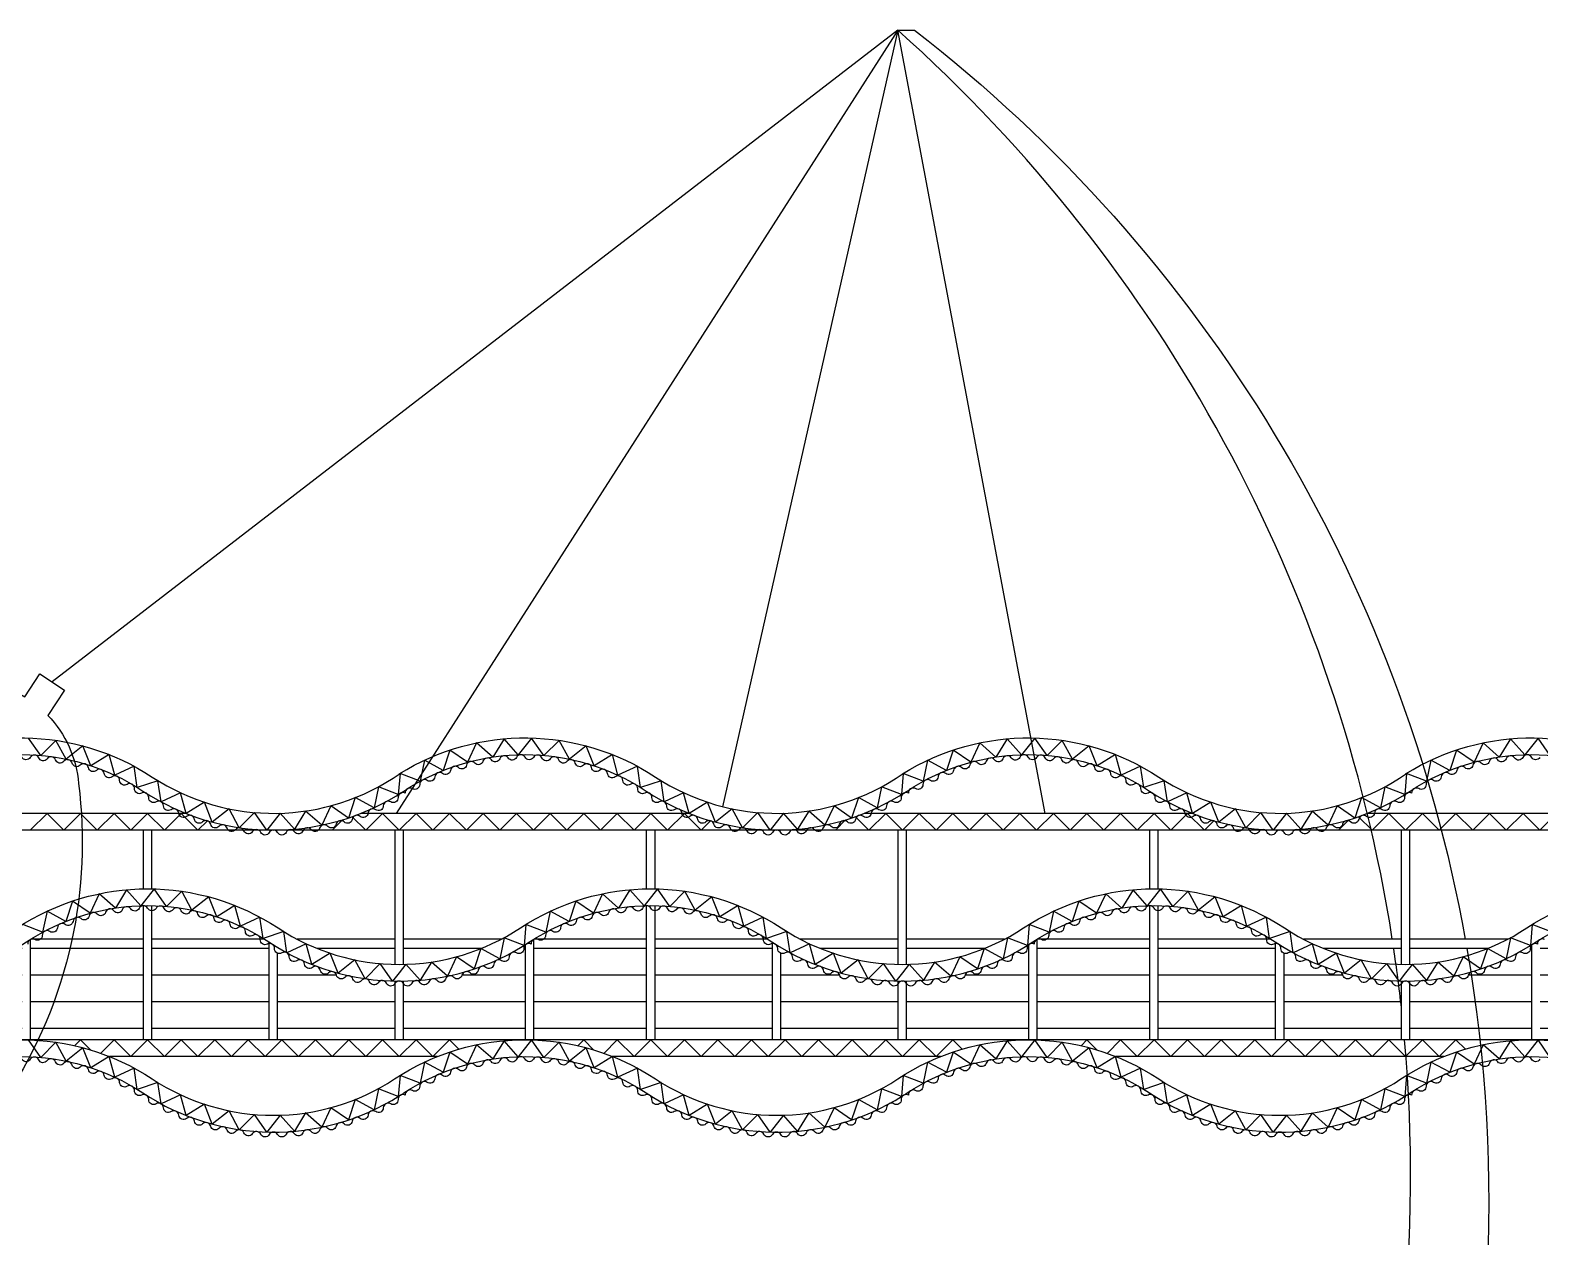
# Model space of a CAD drawing. Header units: millimetres. Extents: x 462 to 740, y -508 to -73.
# Drawn here: x 627.72 to 645.72, y -431.24 to -416.85 of the extents above; entities that cross this region are included whole.
import ezdxf

# ---------------------------------------------------------------- set-up
doc = ezdxf.new("R2010")
doc.units = ezdxf.units.MM
doc.header["$LTSCALE"] = 0.1
for name, color, linetype in [('azul-claro', 130, 'Continuous'), ('nivel', 1, 'Continuous'), ('ondas-claras', 130, 'Continuous'), ('ondas-escuras', 160, 'Continuous')]:
    doc.layers.add(name, color=color, linetype=linetype)

msp = doc.modelspace()

# ---------------------------------------------------------------- hatches: boundary and pattern name
h = msp.add_hatch()
h.set_pattern_fill('LINE', color=256, scale=0.1, style=0)
h.set_pattern_definition([(180, (1253.52307, 93.53916), (0, 0.3175), [])])
h.paths.add_polyline_path([(630.903, -427.687), (632.072, -427.687), (632.072, -427.986, -0.116451)])
h.paths.add_polyline_path([(630.672, -427.855, 0.237937), (630.723, -427.85, -0.268983), (630.781, -427.848), (630.781, -427.848, -0.268989), (630.811, -427.898, 0.610099), (630.902, -427.943, -0.268989), (630.959, -427.937), (630.959, -427.937, -0.268983), (630.993, -427.984, 0.6101), (631.087, -428.022, -0.268983), (631.144, -428.012), (631.144, -428.012, -0.268989), (631.181, -428.057, 0.610099), (631.277, -428.089, -0.26899), (631.334, -428.075), (631.334, -428.075, -0.268984), (631.374, -428.117, 0.6101), (631.472, -428.142, -0.579938), (631.57, -428.163, 0.610099), (631.67, -428.181, -0.579938), (631.769, -428.195, 0.6101), (631.87, -428.205, -0.579938), (631.97, -428.212, 0.610099), (632.071, -428.216, -0.001454), (632.072, -428.216), (632.072, -428.887), (630.672, -428.887)])
h.paths.add_polyline_path([(629.172, -427.687), (630.465, -427.687, -0.020521), (630.465, -427.692, 0.5853), (630.55, -427.745, -0.098516), (630.572, -427.739), (630.572, -428.887), (629.172, -428.887)])
h.paths.add_polyline_path([(627.727, -427.689, -0.024038), (627.732, -427.687), (627.768, -427.687, -0.049924), (627.778, -427.692, 0.312343), (627.844, -427.687), (629.072, -427.687), (629.072, -428.887), (627.727, -428.887)])
h.paths.add_polyline_path([(626.172, -428.216, -0.001448), (626.172, -428.216, 0.6101), (626.273, -428.212, -0.579938), (626.373, -428.205, 0.610099), (626.474, -428.195, -0.579938), (626.573, -428.181, 0.6101), (626.673, -428.163, -0.579938), (626.771, -428.142, 0.610099), (626.869, -428.117, -0.579938), (626.966, -428.089, 0.6101), (627.062, -428.057, -0.579938), (627.156, -428.022, 0.610099), (627.25, -427.984, -0.579938), (627.341, -427.943, 0.6101), (627.432, -427.898, -0.579938), (627.52, -427.85, 0.610099), (627.608, -427.799, -0.222137), (627.627, -427.754), (627.627, -428.887), (626.172, -428.887)])
h.paths.add_polyline_path([(626.172, -427.687), (627.34, -427.687, -0.116451), (626.172, -427.986)])
h = msp.add_hatch()
h.set_pattern_fill('LINE', color=256, scale=0.1, style=0)
h.set_pattern_definition([(180, (1259.52307, 93.53916), (0, 0.3175), [])])
h.paths.add_polyline_path([(636.903, -427.687), (638.072, -427.687), (638.072, -427.986, -0.116451)])
h.paths.add_polyline_path([(636.672, -427.855, 0.237937), (636.723, -427.85, -0.268983), (636.781, -427.848), (636.781, -427.848, -0.268989), (636.811, -427.898, 0.610099), (636.902, -427.943, -0.268989), (636.959, -427.937), (636.959, -427.937, -0.268983), (636.993, -427.984, 0.6101), (637.087, -428.022, -0.268983), (637.144, -428.012), (637.144, -428.012, -0.268989), (637.181, -428.057, 0.610099), (637.277, -428.089, -0.26899), (637.334, -428.075), (637.334, -428.075, -0.268984), (637.374, -428.117, 0.6101), (637.472, -428.142, -0.579938), (637.57, -428.163, 0.610099), (637.67, -428.181, -0.579938), (637.769, -428.195, 0.6101), (637.87, -428.205, -0.579938), (637.97, -428.212, 0.610099), (638.071, -428.216, -0.001454), (638.072, -428.216), (638.072, -428.887), (636.672, -428.887)])
h.paths.add_polyline_path([(635.172, -427.687), (636.465, -427.687, -0.020521), (636.465, -427.692, 0.5853), (636.55, -427.745, -0.098516), (636.572, -427.739), (636.572, -428.887), (635.172, -428.887)])
h.paths.add_polyline_path([(633.727, -427.689, -0.024038), (633.732, -427.687), (633.768, -427.687, -0.049924), (633.778, -427.692, 0.312343), (633.844, -427.687), (635.072, -427.687), (635.072, -428.887), (633.727, -428.887)])
h.paths.add_polyline_path([(632.172, -428.216, -0.001448), (632.172, -428.216, 0.6101), (632.273, -428.212, -0.579938), (632.373, -428.205, 0.610099), (632.474, -428.195, -0.579938), (632.573, -428.181, 0.6101), (632.673, -428.163, -0.579938), (632.771, -428.142, 0.610099), (632.869, -428.117, -0.579938), (632.966, -428.089, 0.6101), (633.062, -428.057, -0.579938), (633.156, -428.022, 0.610099), (633.25, -427.984, -0.579938), (633.341, -427.943, 0.6101), (633.432, -427.898, -0.579938), (633.52, -427.85, 0.610099), (633.608, -427.799, -0.222137), (633.627, -427.754), (633.627, -428.887), (632.172, -428.887)])
h.paths.add_polyline_path([(632.172, -427.687), (633.34, -427.687, -0.116451), (632.172, -427.986)])
h = msp.add_hatch()
h.set_pattern_fill('LINE', color=256, scale=0.1, style=0)
h.set_pattern_definition([(180, (1265.52307, 93.53916), (0, 0.3175), [])])
h.paths.add_polyline_path([(642.903, -427.687), (644.072, -427.687), (644.072, -427.986, -0.116451)])
h.paths.add_polyline_path([(642.672, -427.855, 0.237937), (642.723, -427.85, -0.268983), (642.781, -427.848), (642.781, -427.848, -0.268989), (642.811, -427.898, 0.610099), (642.902, -427.943, -0.268989), (642.959, -427.937), (642.959, -427.937, -0.268983), (642.993, -427.984, 0.6101), (643.087, -428.022, -0.268983), (643.144, -428.012), (643.144, -428.012, -0.268989), (643.181, -428.057, 0.610099), (643.277, -428.089, -0.26899), (643.334, -428.075), (643.334, -428.075, -0.268984), (643.374, -428.117, 0.6101), (643.472, -428.142, -0.579938), (643.57, -428.163, 0.610099), (643.67, -428.181, -0.579938), (643.769, -428.195, 0.6101), (643.87, -428.205, -0.579938), (643.97, -428.212, 0.610099), (644.071, -428.216, -0.001454), (644.072, -428.216), (644.072, -428.887), (642.672, -428.887)])
h.paths.add_polyline_path([(641.172, -427.687), (642.465, -427.687, -0.020521), (642.465, -427.692, 0.5853), (642.55, -427.745, -0.098516), (642.572, -427.739), (642.572, -428.887), (641.172, -428.887)])
h.paths.add_polyline_path([(639.727, -427.689, -0.024038), (639.732, -427.687), (639.768, -427.687, -0.049924), (639.778, -427.692, 0.312343), (639.844, -427.687), (641.072, -427.687), (641.072, -428.887), (639.727, -428.887)])
h.paths.add_polyline_path([(638.172, -428.216, -0.001448), (638.172, -428.216, 0.6101), (638.273, -428.212, -0.579938), (638.373, -428.205, 0.610099), (638.474, -428.195, -0.579938), (638.573, -428.181, 0.6101), (638.673, -428.163, -0.579938), (638.771, -428.142, 0.610099), (638.869, -428.117, -0.579938), (638.966, -428.089, 0.6101), (639.062, -428.057, -0.579938), (639.156, -428.022, 0.610099), (639.25, -427.984, -0.579938), (639.341, -427.943, 0.6101), (639.432, -427.898, -0.579938), (639.52, -427.85, 0.610099), (639.608, -427.799, -0.222137), (639.627, -427.754), (639.627, -428.887), (638.172, -428.887)])
h.paths.add_polyline_path([(638.172, -427.687), (639.34, -427.687, -0.116451), (638.172, -427.986)])
h = msp.add_hatch()
h.set_pattern_fill('LINE', color=256, scale=0.1, style=0)
h.set_pattern_definition([(180, (1271.52307, 93.53916), (0, 0.3175), [])])
h.paths.add_polyline_path([(648.903, -427.687), (650.072, -427.687), (650.072, -427.986, -0.116451)])
h.paths.add_polyline_path([(648.672, -427.855, 0.237937), (648.723, -427.85, -0.268983), (648.781, -427.848), (648.781, -427.848, -0.268989), (648.811, -427.898, 0.610099), (648.902, -427.943, -0.268989), (648.959, -427.937), (648.959, -427.937, -0.268983), (648.993, -427.984, 0.6101), (649.087, -428.022, -0.268983), (649.144, -428.012), (649.144, -428.012, -0.268989), (649.181, -428.057, 0.610099), (649.277, -428.089, -0.26899), (649.334, -428.075), (649.334, -428.075, -0.268984), (649.374, -428.117, 0.6101), (649.472, -428.142, -0.579938), (649.57, -428.163, 0.610099), (649.67, -428.181, -0.579938), (649.769, -428.195, 0.6101), (649.87, -428.205, -0.579938), (649.97, -428.212, 0.610099), (650.071, -428.216, -0.001454), (650.072, -428.216), (650.072, -428.887), (648.672, -428.887)])
h.paths.add_polyline_path([(647.172, -427.687), (648.465, -427.687, -0.020521), (648.465, -427.692, 0.5853), (648.55, -427.745, -0.098516), (648.572, -427.739), (648.572, -428.887), (647.172, -428.887)])
h.paths.add_polyline_path([(645.727, -427.689, -0.024038), (645.732, -427.687), (645.768, -427.687, -0.049924), (645.778, -427.692, 0.312343), (645.844, -427.687), (647.072, -427.687), (647.072, -428.887), (645.727, -428.887)])
h.paths.add_polyline_path([(644.172, -428.216, -0.001448), (644.172, -428.216, 0.6101), (644.273, -428.212, -0.579938), (644.373, -428.205, 0.610099), (644.474, -428.195, -0.579938), (644.573, -428.181, 0.6101), (644.673, -428.163, -0.579938), (644.771, -428.142, 0.610099), (644.869, -428.117, -0.579938), (644.966, -428.089, 0.6101), (645.062, -428.057, -0.579938), (645.156, -428.022, 0.610099), (645.25, -427.984, -0.579938), (645.341, -427.943, 0.6101), (645.432, -427.898, -0.579938), (645.52, -427.85, 0.610099), (645.608, -427.799, -0.222137), (645.627, -427.754), (645.627, -428.887), (644.172, -428.887)])
h.paths.add_polyline_path([(644.172, -427.687), (645.34, -427.687, -0.116451), (644.172, -427.986)])

# ---------------------------------------------------------------- linework, layer by layer
for p, q in [((629.577, -426.187), (626.122, -426.187)), ((627.922, -426.187), (627.722, -426.387)), ((627.922, -426.187), (628.122, -426.387)), ((628.322, -426.187), (628.122, -426.387)), ((628.322, -426.187), (628.522, -426.387)), ((628.722, -426.187), (628.522, -426.387)), ((628.722, -426.187), (628.922, -426.387)), ((629.122, -426.187), (628.922, -426.387)), ((629.122, -426.187), (629.322, -426.387)), ((629.522, -426.187), (629.322, -426.387)), ((629.522, -426.187), (629.722, -426.387)), ((631.561, -426.226), (631.722, -426.387)), ((632.122, -426.187), (631.666, -426.187)), ((631.922, -426.187), (631.722, -426.387)), ((631.922, -426.187), (632.122, -426.387)), ((635.577, -426.187), (632.122, -426.187)), ((632.322, -426.187), (632.122, -426.387)), ((632.322, -426.187), (632.522, -426.387)), ((632.722, -426.187), (632.522, -426.387)), ((632.722, -426.187), (632.922, -426.387)), ((633.122, -426.187), (632.922, -426.387)), ((633.122, -426.187), (633.322, -426.387)), ((633.522, -426.187), (633.322, -426.387)), ((633.522, -426.187), (633.722, -426.387)), ((633.922, -426.187), (633.722, -426.387)), ((633.922, -426.187), (634.122, -426.387)), ((634.322, -426.187), (634.122, -426.387)), ((634.322, -426.187), (634.522, -426.387)), ((634.722, -426.187), (634.522, -426.387)), ((634.722, -426.187), (634.922, -426.387)), ((635.122, -426.187), (634.922, -426.387)), ((635.122, -426.187), (635.322, -426.387)), ((635.522, -426.187), (635.322, -426.387)), ((635.522, -426.187), (635.722, -426.387)), ((637.561, -426.226), (637.722, -426.387)), ((638.122, -426.187), (637.666, -426.187)), ((637.922, -426.187), (637.722, -426.387)), ((637.922, -426.187), (638.122, -426.387)), ((641.577, -426.187), (638.122, -426.187)), ((638.322, -426.187), (638.122, -426.387)), ((638.322, -426.187), (638.522, -426.387)), ((638.722, -426.187), (638.522, -426.387)), ((638.722, -426.187), (638.922, -426.387)), ((639.122, -426.187), (638.922, -426.387)), ((639.122, -426.187), (639.322, -426.387)), ((639.522, -426.187), (639.322, -426.387)), ((639.522, -426.187), (639.722, -426.387)), ((639.922, -426.187), (639.722, -426.387)), ((639.922, -426.187), (640.122, -426.387)), ((640.322, -426.187), (640.122, -426.387)), ((640.322, -426.187), (640.522, -426.387)), ((640.722, -426.187), (640.522, -426.387)), ((640.722, -426.187), (640.922, -426.387)), ((641.122, -426.187), (640.922, -426.387)), ((641.122, -426.187), (641.322, -426.387)), ((641.522, -426.187), (641.322, -426.387)), ((641.522, -426.187), (641.722, -426.387)), ((643.561, -426.226), (643.722, -426.387)), ((644.122, -426.187), (643.666, -426.187)), ((643.922, -426.187), (643.722, -426.387)), ((643.922, -426.187), (644.122, -426.387)), ((647.577, -426.187), (644.122, -426.187)), ((644.322, -426.187), (644.122, -426.387)), ((644.322, -426.187), (644.522, -426.387)), ((644.722, -426.187), (644.522, -426.387)), ((644.722, -426.187), (644.922, -426.387)), ((645.122, -426.187), (644.922, -426.387)), ((645.122, -426.187), (645.322, -426.387)), ((645.522, -426.187), (645.322, -426.387)), ((645.522, -426.187), (645.722, -426.387)), ((645.922, -426.187), (645.722, -426.387)), ((632.122, -426.387), (626.122, -426.387)), ((629.072, -427.087), (629.072, -426.387)), ((629.172, -427.087), (629.172, -426.387)), ((629.834, -426.275), (629.722, -426.387)), ((631.444, -426.265), (631.322, -426.387)), ((632.072, -427.986), (632.072, -426.387)), ((638.122, -426.387), (632.122, -426.387)), ((632.172, -427.986), (632.172, -426.387)), ((635.072, -427.087), (635.072, -426.387)), ((635.172, -427.087), (635.172, -426.387)), ((635.834, -426.275), (635.722, -426.387)), ((637.444, -426.265), (637.322, -426.387)), ((638.072, -427.986), (638.072, -426.387)), ((644.122, -426.387), (638.122, -426.387)), ((638.172, -427.986), (638.172, -426.387)), ((641.072, -427.087), (641.072, -426.387)), ((641.172, -427.087), (641.172, -426.387)), ((641.834, -426.275), (641.722, -426.387)), ((643.444, -426.265), (643.322, -426.387)), ((644.072, -427.986), (644.072, -426.387)), ((650.122, -426.387), (644.122, -426.387)), ((644.172, -427.986), (644.172, -426.387)), ((629.072, -428.887), (629.072, -427.287)), ((629.172, -428.887), (629.172, -427.287)), ((635.072, -428.887), (635.072, -427.287)), ((635.172, -428.887), (635.172, -427.287)), ((641.072, -428.887), (641.072, -427.287)), ((641.172, -428.887), (641.172, -427.287)), ((627.727, -428.887), (627.727, -427.689)), ((629.072, -427.687), (627.729, -427.687)), ((630.514, -427.687), (629.172, -427.687)), ((630.572, -428.887), (630.572, -427.739)), ((630.672, -428.887), (630.672, -427.855)), ((632.072, -427.687), (630.903, -427.687)), ((633.34, -427.687), (632.172, -427.687)), ((633.627, -428.887), (633.627, -427.754)), ((633.727, -428.887), (633.727, -427.689)), ((635.072, -427.687), (633.729, -427.687)), ((636.514, -427.687), (635.172, -427.687)), ((636.572, -428.887), (636.572, -427.739)), ((636.672, -428.887), (636.672, -427.855)), ((638.072, -427.687), (636.903, -427.687)), ((639.34, -427.687), (638.172, -427.687)), ((639.627, -428.887), (639.627, -427.754)), ((639.727, -428.887), (639.727, -427.689)), ((641.072, -427.687), (639.729, -427.687)), ((642.514, -427.687), (641.172, -427.687)), ((642.572, -428.887), (642.572, -427.739)), ((642.672, -428.887), (642.672, -427.855)), ((644.072, -427.687), (642.903, -427.687)), ((645.34, -427.687), (644.172, -427.687)), ((645.627, -428.887), (645.627, -427.754)), ((632.072, -428.887), (632.072, -428.186)), ((632.172, -428.887), (632.172, -428.186)), ((638.072, -428.887), (638.072, -428.186)), ((638.172, -428.887), (638.172, -428.186)), ((644.072, -428.887), (644.072, -428.186)), ((644.172, -428.887), (644.172, -428.186)), ((632.122, -428.887), (622.072, -428.887)), ((628.322, -428.887), (628.251, -428.958)), ((628.322, -428.887), (628.444, -429.009)), ((628.722, -428.887), (628.561, -429.048)), ((628.722, -428.887), (628.922, -429.087)), ((629.122, -428.887), (628.922, -429.087)), ((629.122, -428.887), (629.322, -429.087)), ((629.522, -428.887), (629.322, -429.087)), ((629.522, -428.887), (629.722, -429.087)), ((629.922, -428.887), (629.722, -429.087)), ((629.922, -428.887), (630.122, -429.087)), ((630.322, -428.887), (630.122, -429.087)), ((630.322, -428.887), (630.522, -429.087)), ((630.722, -428.887), (630.522, -429.087)), ((630.722, -428.887), (630.922, -429.087)), ((631.122, -428.887), (630.922, -429.087)), ((631.122, -428.887), (631.322, -429.087)), ((631.522, -428.887), (631.322, -429.087)), ((631.522, -428.887), (631.722, -429.087)), ((631.922, -428.887), (631.722, -429.087)), ((631.922, -428.887), (632.122, -429.087)), ((638.122, -428.887), (632.122, -428.887)), ((632.322, -428.887), (632.122, -429.087)), ((632.322, -428.887), (632.522, -429.087)), ((632.722, -428.887), (632.522, -429.087)), ((632.722, -428.887), (632.834, -428.999)), ((634.322, -428.887), (634.251, -428.958)), ((634.322, -428.887), (634.444, -429.009)), ((634.722, -428.887), (634.561, -429.048)), ((634.722, -428.887), (634.922, -429.087)), ((635.122, -428.887), (634.922, -429.087)), ((635.122, -428.887), (635.322, -429.087)), ((635.522, -428.887), (635.322, -429.087)), ((635.522, -428.887), (635.722, -429.087)), ((635.922, -428.887), (635.722, -429.087)), ((635.922, -428.887), (636.122, -429.087)), ((636.322, -428.887), (636.122, -429.087)), ((636.322, -428.887), (636.522, -429.087)), ((636.722, -428.887), (636.522, -429.087)), ((636.722, -428.887), (636.922, -429.087)), ((637.122, -428.887), (636.922, -429.087)), ((637.122, -428.887), (637.322, -429.087)), ((637.522, -428.887), (637.322, -429.087)), ((637.522, -428.887), (637.722, -429.087)), ((637.922, -428.887), (637.722, -429.087)), ((637.922, -428.887), (638.122, -429.087)), ((644.122, -428.887), (638.122, -428.887)), ((638.322, -428.887), (638.122, -429.087)), ((638.322, -428.887), (638.522, -429.087)), ((638.722, -428.887), (638.522, -429.087)), ((638.722, -428.887), (638.834, -428.999)), ((640.322, -428.887), (640.251, -428.958)), ((640.322, -428.887), (640.444, -429.009)), ((640.722, -428.887), (640.561, -429.048)), ((640.722, -428.887), (640.922, -429.087)), ((641.122, -428.887), (640.922, -429.087)), ((641.122, -428.887), (641.322, -429.087)), ((641.522, -428.887), (641.322, -429.087)), ((641.522, -428.887), (641.722, -429.087)), ((641.922, -428.887), (641.722, -429.087)), ((641.922, -428.887), (642.122, -429.087)), ((642.322, -428.887), (642.122, -429.087)), ((642.322, -428.887), (642.522, -429.087)), ((642.722, -428.887), (642.522, -429.087)), ((642.722, -428.887), (642.922, -429.087)), ((643.122, -428.887), (642.922, -429.087)), ((643.122, -428.887), (643.322, -429.087)), ((643.522, -428.887), (643.322, -429.087)), ((643.522, -428.887), (643.722, -429.087)), ((643.922, -428.887), (643.722, -429.087)), ((643.922, -428.887), (644.122, -429.087)), ((650.122, -428.887), (644.122, -428.887)), ((644.322, -428.887), (644.122, -429.087)), ((644.322, -428.887), (644.522, -429.087)), ((644.722, -428.887), (644.522, -429.087)), ((644.722, -428.887), (644.834, -428.999)), ((632.122, -429.087), (628.666, -429.087)), ((632.577, -429.087), (632.122, -429.087)), ((638.122, -429.087), (634.666, -429.087)), ((638.577, -429.087), (638.122, -429.087)), ((644.122, -429.087), (640.666, -429.087)), ((644.577, -429.087), (644.122, -429.087))]:
    msp.add_line(p, q)
at = {"layer": 'azul-claro'}
for points in [[(626.122, -425.716, -0.293057), (629.177, -425.753, 0.307403), (632.132, -425.711, 0.292457)], [(632.122, -425.716, -0.293057), (635.177, -425.753, 0.307403), (638.132, -425.711, 0.292457)], [(638.122, -425.716, -0.293057), (641.177, -425.753, 0.307403), (644.132, -425.711, 0.292457)], [(644.122, -425.716, -0.293057), (647.177, -425.753, 0.307403), (650.132, -425.711, 0.292457)], [(626.122, -425.956, 0.005791), (626.177, -425.92, -0.3), (629.066, -425.92, 0.3), (632.177, -425.92)], [(632.122, -425.959, 0.191661), (632.108, -425.999, -0.603753), (632.021, -426.05, 0.586073), (631.932, -426.098, -0.603737), (631.842, -426.143, 0.586073), (631.75, -426.185, -0.603753), (631.656, -426.223, 0.586073), (631.562, -426.258, -0.603737), (631.466, -426.289, 0.586073), (631.369, -426.317, -0.603753), (631.271, -426.342, 0.586073), (631.173, -426.363, -0.603737), (631.073, -426.381, 0.586073), (630.974, -426.395, -0.603753), (630.873, -426.406, 0.586073), (630.773, -426.413, -0.603737), (630.672, -426.416, 0.586073), (630.571, -426.416, -0.603753), (630.47, -426.413, 0.586073), (630.37, -426.406, -0.603737), (630.269, -426.395, 0.586073), (630.17, -426.381, -0.603753), (630.07, -426.363, 0.586073), (629.972, -426.342, -0.603737), (629.874, -426.317, 0.586073), (629.777, -426.289, -0.603753), (629.681, -426.258, 0.586073), (629.587, -426.223, -0.603737), (629.493, -426.185, 0.586073), (629.401, -426.143, -0.603753), (629.311, -426.098, 0.586073), (629.222, -426.05, -0.603737), (629.135, -425.999, 0.586073), (629.05, -425.945, -0.5853), (628.965, -425.892, 0.604731), (628.877, -425.841, -0.5853), (628.788, -425.794, 0.604731), (628.697, -425.75, -0.5853), (628.605, -425.71, 0.604731), (628.511, -425.674, -0.5853), (628.415, -425.641, 0.604731), (628.319, -425.612, -0.5853), (628.221, -425.587, 0.604731), (628.123, -425.566, -0.5853), (628.023, -425.548, 0.604731), (627.923, -425.535, -0.5853), (627.823, -425.525, 0.604731), (627.722, -425.519, -0.5853), (627.622, -425.517, 0.604731)], [(632.122, -425.956, 0.005791), (632.177, -425.92, -0.3), (635.066, -425.92, 0.3), (638.177, -425.92)], [(638.122, -425.959, 0.191661), (638.108, -425.999, -0.603753), (638.021, -426.05, 0.586073), (637.932, -426.098, -0.603737), (637.842, -426.143, 0.586073), (637.75, -426.185, -0.603753), (637.656, -426.223, 0.586073), (637.562, -426.258, -0.603737), (637.466, -426.289, 0.586073), (637.369, -426.317, -0.603753), (637.271, -426.342, 0.586073), (637.173, -426.363, -0.603737), (637.073, -426.381, 0.586073), (636.974, -426.395, -0.603753), (636.873, -426.406, 0.586073), (636.773, -426.413, -0.603737), (636.672, -426.416, 0.586073), (636.571, -426.416, -0.603753), (636.47, -426.413, 0.586073), (636.37, -426.406, -0.603737), (636.269, -426.395, 0.586073), (636.17, -426.381, -0.603753), (636.07, -426.363, 0.586073), (635.972, -426.342, -0.603737), (635.874, -426.317, 0.586073), (635.777, -426.289, -0.603753), (635.681, -426.258, 0.586073), (635.587, -426.223, -0.603737), (635.493, -426.185, 0.586073), (635.401, -426.143, -0.603753), (635.311, -426.098, 0.586073), (635.222, -426.05, -0.603737), (635.135, -425.999, 0.586073), (635.05, -425.945, -0.5853), (634.965, -425.892, 0.604731), (634.877, -425.841, -0.5853), (634.788, -425.794, 0.604731), (634.697, -425.75, -0.5853), (634.605, -425.71, 0.604731), (634.511, -425.674, -0.5853), (634.415, -425.641, 0.604731), (634.319, -425.612, -0.5853), (634.221, -425.587, 0.604731), (634.123, -425.566, -0.5853), (634.023, -425.548, 0.604731), (633.923, -425.535, -0.5853), (633.823, -425.525, 0.604731), (633.722, -425.519, -0.5853), (633.622, -425.517, 0.604731), (633.521, -425.519, -0.5853), (633.42, -425.525, 0.604731), (633.32, -425.535, -0.5853), (633.22, -425.548, 0.604731), (633.12, -425.566, -0.5853), (633.022, -425.587, 0.604731), (632.924, -425.612, -0.5853), (632.828, -425.641, 0.604731), (632.732, -425.674, -0.5853), (632.638, -425.71, 0.604731), (632.546, -425.75, -0.5853), (632.455, -425.794, 0.604731), (632.366, -425.841, -0.5853), (632.278, -425.892, 0.604731), (632.193, -425.945, 0.354582), (632.122, -425.959, 0.354582)], [(638.122, -425.956, 0.005791), (638.177, -425.92, -0.3), (641.066, -425.92, 0.3), (644.177, -425.92)], [(644.122, -425.959, 0.191661), (644.108, -425.999, -0.603753), (644.021, -426.05, 0.586073), (643.932, -426.098, -0.603737), (643.842, -426.143, 0.586073), (643.75, -426.185, -0.603753), (643.656, -426.223, 0.586073), (643.562, -426.258, -0.603737), (643.466, -426.289, 0.586073), (643.369, -426.317, -0.603753), (643.271, -426.342, 0.586073), (643.173, -426.363, -0.603737), (643.073, -426.381, 0.586073), (642.974, -426.395, -0.603753), (642.873, -426.406, 0.586073), (642.773, -426.413, -0.603737), (642.672, -426.416, 0.586073), (642.571, -426.416, -0.603753), (642.47, -426.413, 0.586073), (642.37, -426.406, -0.603737), (642.269, -426.395, 0.586073), (642.17, -426.381, -0.603753), (642.07, -426.363, 0.586073), (641.972, -426.342, -0.603737), (641.874, -426.317, 0.586073), (641.777, -426.289, -0.603753), (641.681, -426.258, 0.586073), (641.587, -426.223, -0.603737), (641.493, -426.185, 0.586073), (641.401, -426.143, -0.603753), (641.311, -426.098, 0.586073), (641.222, -426.05, -0.603737), (641.135, -425.999, 0.586073), (641.05, -425.945, -0.5853), (640.965, -425.892, 0.604731), (640.877, -425.841, -0.5853), (640.788, -425.794, 0.604731), (640.697, -425.75, -0.5853), (640.605, -425.71, 0.604731), (640.511, -425.674, -0.5853), (640.415, -425.641, 0.604731), (640.319, -425.612, -0.5853), (640.221, -425.587, 0.604731), (640.123, -425.566, -0.5853), (640.023, -425.548, 0.604731), (639.923, -425.535, -0.5853), (639.823, -425.525, 0.604731), (639.722, -425.519, -0.5853), (639.622, -425.517, 0.604731), (639.521, -425.519, -0.5853), (639.42, -425.525, 0.604731), (639.32, -425.535, -0.5853), (639.22, -425.548, 0.604731), (639.12, -425.566, -0.5853), (639.022, -425.587, 0.604731), (638.924, -425.612, -0.5853), (638.828, -425.641, 0.604731), (638.732, -425.674, -0.5853), (638.638, -425.71, 0.604731), (638.546, -425.75, -0.5853), (638.455, -425.794, 0.604731), (638.366, -425.841, -0.5853), (638.278, -425.892, 0.604731), (638.193, -425.945, 0.354582), (638.122, -425.959, 0.354582)], [(645.722, -425.519, -0.5853), (645.622, -425.517, 0.604731), (645.521, -425.519, -0.5853), (645.42, -425.525, 0.604731), (645.32, -425.535, -0.5853), (645.22, -425.548, 0.604731), (645.12, -425.566, -0.5853), (645.022, -425.587, 0.604731), (644.924, -425.612, -0.5853), (644.828, -425.641, 0.604731), (644.732, -425.674, -0.5853), (644.638, -425.71, 0.604731), (644.546, -425.75, -0.5853), (644.455, -425.794, 0.604731), (644.366, -425.841, -0.5853), (644.278, -425.892, 0.604731), (644.193, -425.945, 0.354582), (644.122, -425.959, 0.354582)], [(644.122, -425.956, 0.005791), (644.177, -425.92, -0.3), (647.066, -425.92, 0.3), (650.177, -425.92)]]:
    msp.add_lwpolyline(points, format="xyb", dxfattribs=at)
for points in [[(632.111, -425.963), (631.873, -425.87), (631.821, -426.12), (631.596, -425.999), (631.516, -426.242), (631.306, -426.096), (631.198, -426.328), (631.006, -426.159), (630.872, -426.376), (630.702, -426.186), (630.543, -426.386), (630.396, -426.177), (630.215, -426.358), (630.093, -426.133), (629.893, -426.291), (629.798, -426.054), (629.58, -426.188), (629.513, -425.942), (629.282, -426.049), (629.244, -425.797), (628.999, -425.877), (628.961, -425.625), (628.73, -425.732), (628.663, -425.486), (628.445, -425.62), (628.35, -425.383), (628.15, -425.541), (628.028, -425.316), (627.847, -425.497), (627.7, -425.288)], [(638.111, -425.963), (637.873, -425.87), (637.821, -426.12), (637.596, -425.999), (637.516, -426.242), (637.306, -426.096), (637.198, -426.328), (637.006, -426.159), (636.872, -426.376), (636.702, -426.186), (636.543, -426.386), (636.396, -426.177), (636.215, -426.358), (636.093, -426.133), (635.893, -426.291), (635.798, -426.054), (635.58, -426.188), (635.513, -425.942), (635.282, -426.049), (635.244, -425.797), (634.999, -425.877), (634.961, -425.625), (634.73, -425.732), (634.663, -425.486), (634.445, -425.62), (634.35, -425.383), (634.15, -425.541), (634.028, -425.316), (633.847, -425.497), (633.7, -425.288), (633.541, -425.488), (633.371, -425.298), (633.237, -425.515), (633.045, -425.346), (632.937, -425.578), (632.727, -425.432), (632.647, -425.674), (632.422, -425.554), (632.37, -425.804), (632.132, -425.711), (632.111, -425.963)], [(644.111, -425.963), (643.873, -425.87), (643.821, -426.12), (643.596, -425.999), (643.516, -426.242), (643.306, -426.096), (643.198, -426.328), (643.006, -426.159), (642.872, -426.376), (642.702, -426.186), (642.543, -426.386), (642.396, -426.177), (642.215, -426.358), (642.093, -426.133), (641.893, -426.291), (641.798, -426.054), (641.58, -426.188), (641.513, -425.942), (641.282, -426.049), (641.244, -425.797), (640.999, -425.877), (640.961, -425.625), (640.73, -425.732), (640.663, -425.486), (640.445, -425.62), (640.35, -425.383), (640.15, -425.541), (640.028, -425.316), (639.847, -425.497), (639.7, -425.288), (639.541, -425.488), (639.371, -425.298), (639.237, -425.515), (639.045, -425.346), (638.937, -425.578), (638.727, -425.432), (638.647, -425.674), (638.422, -425.554), (638.37, -425.804), (638.132, -425.711), (638.111, -425.963)], [(645.847, -425.497), (645.7, -425.288), (645.541, -425.488), (645.371, -425.298), (645.237, -425.515), (645.045, -425.346), (644.937, -425.578), (644.727, -425.432), (644.647, -425.674), (644.422, -425.554), (644.37, -425.804), (644.132, -425.711), (644.111, -425.963)]]:
    msp.add_lwpolyline(points, dxfattribs=at)
at = {"layer": 'nivel'}
for p, q in [((638.067, -416.849), (627.985, -424.62)), ((638.067, -416.849), (632.086, -426.187)), ((638.067, -416.849), (635.978, -426.107)), ((639.824, -426.187), (638.067, -416.849))]:
    msp.add_line(p, q, dxfattribs=at)
for points in [[(643.963, -427.687, 0.173596), (638.067, -416.849), (638.267, -416.849, -0.185323), (644.833, -427.687, -0.185323)], [(623.56, -426.187, -0.192117), (626.825, -424.603, -0.152188), (627.658, -424.798), (627.838, -424.524), (628.132, -424.717), (627.933, -425.019, -0.171785), (628.298, -425.832, -0.086142), (628.214, -427.716, -0.18346), (626.072, -430.993)], [(644.852, -427.796, -0.115594), (644.383, -435.85), (643.383, -435.85, 0.096509), (644.109, -428.887, 0.096509)], [(644.072, -428.506, 0.009779), (643.979, -427.796)]]:
    msp.add_lwpolyline(points, format="xyb", dxfattribs=at)
at = {"layer": 'ondas-claras'}
for points in [[(626.066, -429.353, -0.3), (629.177, -429.353, 0.3), (632.066, -429.353)], [(632.066, -429.353, -0.3), (635.177, -429.353, 0.3), (638.066, -429.353)], [(638.066, -429.353, -0.3), (641.177, -429.353, 0.3), (644.066, -429.353)], [(644.066, -429.353, -0.3), (647.177, -429.353, 0.3), (650.066, -429.353)], [(626.122, -429.556, 0.005791), (626.177, -429.52, -0.3), (629.066, -429.52, 0.293699), (632.122, -429.556)], [(632.122, -429.559, 0.191661), (632.108, -429.599, -0.603753), (632.021, -429.65, 0.586073), (631.932, -429.698, -0.603737), (631.842, -429.743, 0.586073), (631.75, -429.785, -0.603753), (631.656, -429.823, 0.586073), (631.562, -429.858, -0.603737), (631.466, -429.889, 0.586073), (631.369, -429.917, -0.603753), (631.271, -429.942, 0.586073), (631.173, -429.963, -0.603737), (631.073, -429.981, 0.586073), (630.974, -429.995, -0.603753), (630.873, -430.006, 0.586073), (630.773, -430.013, -0.603737), (630.672, -430.016, 0.586073), (630.571, -430.016, -0.603753), (630.47, -430.013, 0.586073), (630.37, -430.006, -0.603737), (630.269, -429.995, 0.586073), (630.17, -429.981, -0.603753), (630.07, -429.963, 0.586073), (629.972, -429.942, -0.603737), (629.874, -429.917, 0.586073), (629.777, -429.889, -0.603753), (629.681, -429.858, 0.586073), (629.587, -429.823, -0.603737), (629.493, -429.785, 0.586073), (629.401, -429.743, -0.603753), (629.311, -429.698, 0.586073), (629.222, -429.65, -0.603737), (629.135, -429.599, 0.586073), (629.05, -429.545, -0.5853), (628.965, -429.492, 0.604731), (628.877, -429.441, -0.5853), (628.788, -429.394, 0.604731), (628.697, -429.35, -0.5853), (628.605, -429.31, 0.604731), (628.511, -429.274, -0.5853), (628.415, -429.241, 0.604731), (628.319, -429.212, -0.5853), (628.221, -429.187, 0.604731), (628.123, -429.166, -0.5853), (628.023, -429.148, 0.604731), (627.923, -429.135, -0.5853), (627.823, -429.125, 0.604731), (627.722, -429.119, -0.5853), (627.622, -429.117, 0.604731)], [(632.122, -429.556, 0.005791), (632.177, -429.52, -0.3), (635.066, -429.52, 0.293699), (638.122, -429.556)], [(638.122, -429.559, 0.191661), (638.108, -429.599, -0.603753), (638.021, -429.65, 0.586073), (637.932, -429.698, -0.603737), (637.842, -429.743, 0.586073), (637.75, -429.785, -0.603753), (637.656, -429.823, 0.586073), (637.562, -429.858, -0.603737), (637.466, -429.889, 0.586073), (637.369, -429.917, -0.603753), (637.271, -429.942, 0.586073), (637.173, -429.963, -0.603737), (637.073, -429.981, 0.586073), (636.974, -429.995, -0.603753), (636.873, -430.006, 0.586073), (636.773, -430.013, -0.603737), (636.672, -430.016, 0.586073), (636.571, -430.016, -0.603753), (636.47, -430.013, 0.586073), (636.37, -430.006, -0.603737), (636.269, -429.995, 0.586073), (636.17, -429.981, -0.603753), (636.07, -429.963, 0.586073), (635.972, -429.942, -0.603737), (635.874, -429.917, 0.586073), (635.777, -429.889, -0.603753), (635.681, -429.858, 0.586073), (635.587, -429.823, -0.603737), (635.493, -429.785, 0.586073), (635.401, -429.743, -0.603753), (635.311, -429.698, 0.586073), (635.222, -429.65, -0.603737), (635.135, -429.599, 0.586073), (635.05, -429.545, -0.5853), (634.965, -429.492, 0.604731), (634.877, -429.441, -0.5853), (634.788, -429.394, 0.604731), (634.697, -429.35, -0.5853), (634.605, -429.31, 0.604731), (634.511, -429.274, -0.5853), (634.415, -429.241, 0.604731), (634.319, -429.212, -0.5853), (634.221, -429.187, 0.604731), (634.123, -429.166, -0.5853), (634.023, -429.148, 0.604731), (633.923, -429.135, -0.5853), (633.823, -429.125, 0.604731), (633.722, -429.119, -0.5853), (633.622, -429.117, 0.604731), (633.521, -429.119, -0.5853), (633.42, -429.125, 0.604731), (633.32, -429.135, -0.5853), (633.22, -429.148, 0.604731), (633.12, -429.166, -0.5853), (633.022, -429.187, 0.604731), (632.924, -429.212, -0.5853), (632.828, -429.241, 0.604731), (632.732, -429.274, -0.5853), (632.638, -429.31, 0.604731), (632.546, -429.35, -0.5853), (632.455, -429.394, 0.604731), (632.366, -429.441, -0.5853), (632.278, -429.492, 0.604731), (632.193, -429.545, 0.354582), (632.122, -429.559, 0.354582)], [(638.122, -429.556, 0.005791), (638.177, -429.52, -0.3), (641.066, -429.52, 0.293699), (644.122, -429.556)], [(644.122, -429.559, 0.191661), (644.108, -429.599, -0.603753), (644.021, -429.65, 0.586073), (643.932, -429.698, -0.603737), (643.842, -429.743, 0.586073), (643.75, -429.785, -0.603753), (643.656, -429.823, 0.586073), (643.562, -429.858, -0.603737), (643.466, -429.889, 0.586073), (643.369, -429.917, -0.603753), (643.271, -429.942, 0.586073), (643.173, -429.963, -0.603737), (643.073, -429.981, 0.586073), (642.974, -429.995, -0.603753), (642.873, -430.006, 0.586073), (642.773, -430.013, -0.603737), (642.672, -430.016, 0.586073), (642.571, -430.016, -0.603753), (642.47, -430.013, 0.586073), (642.37, -430.006, -0.603737), (642.269, -429.995, 0.586073), (642.17, -429.981, -0.603753), (642.07, -429.963, 0.586073), (641.972, -429.942, -0.603737), (641.874, -429.917, 0.586073), (641.777, -429.889, -0.603753), (641.681, -429.858, 0.586073), (641.587, -429.823, -0.603737), (641.493, -429.785, 0.586073), (641.401, -429.743, -0.603753), (641.311, -429.698, 0.586073), (641.222, -429.65, -0.603737), (641.135, -429.599, 0.586073), (641.05, -429.545, -0.5853), (640.965, -429.492, 0.604731), (640.877, -429.441, -0.5853), (640.788, -429.394, 0.604731), (640.697, -429.35, -0.5853), (640.605, -429.31, 0.604731), (640.511, -429.274, -0.5853), (640.415, -429.241, 0.604731), (640.319, -429.212, -0.5853), (640.221, -429.187, 0.604731), (640.123, -429.166, -0.5853), (640.023, -429.148, 0.604731), (639.923, -429.135, -0.5853), (639.823, -429.125, 0.604731), (639.722, -429.119, -0.5853), (639.622, -429.117, 0.604731), (639.521, -429.119, -0.5853), (639.42, -429.125, 0.604731), (639.32, -429.135, -0.5853), (639.22, -429.148, 0.604731), (639.12, -429.166, -0.5853), (639.022, -429.187, 0.604731), (638.924, -429.212, -0.5853), (638.828, -429.241, 0.604731), (638.732, -429.274, -0.5853), (638.638, -429.31, 0.604731), (638.546, -429.35, -0.5853), (638.455, -429.394, 0.604731), (638.366, -429.441, -0.5853), (638.278, -429.492, 0.604731), (638.193, -429.545, 0.354582), (638.122, -429.559, 0.354582)], [(645.722, -429.119, -0.5853), (645.622, -429.117, 0.604731), (645.521, -429.119, -0.5853), (645.42, -429.125, 0.604731), (645.32, -429.135, -0.5853), (645.22, -429.148, 0.604731), (645.12, -429.166, -0.5853), (645.022, -429.187, 0.604731), (644.924, -429.212, -0.5853), (644.828, -429.241, 0.604731), (644.732, -429.274, -0.5853), (644.638, -429.31, 0.604731), (644.546, -429.35, -0.5853), (644.455, -429.394, 0.604731), (644.366, -429.441, -0.5853), (644.278, -429.492, 0.604731), (644.193, -429.545, 0.354582), (644.122, -429.559, 0.354582)], [(644.122, -429.556, 0.005791), (644.177, -429.52, -0.3), (647.066, -429.52, 0.293699), (650.122, -429.556)]]:
    msp.add_lwpolyline(points, format="xyb", dxfattribs=at)
for points in [[(632.111, -429.563), (631.873, -429.47), (631.821, -429.72), (631.596, -429.599), (631.516, -429.842), (631.306, -429.696), (631.198, -429.928), (631.006, -429.759), (630.872, -429.976), (630.702, -429.786), (630.543, -429.986), (630.396, -429.777), (630.215, -429.958), (630.093, -429.733), (629.893, -429.891), (629.798, -429.654), (629.58, -429.788), (629.513, -429.542), (629.282, -429.649), (629.244, -429.397), (628.999, -429.477), (628.961, -429.225), (628.73, -429.332), (628.663, -429.086), (628.445, -429.22), (628.35, -428.983), (628.15, -429.141), (628.028, -428.916), (627.847, -429.097), (627.7, -428.888)], [(638.111, -429.563), (637.873, -429.47), (637.821, -429.72), (637.596, -429.599), (637.516, -429.842), (637.306, -429.696), (637.198, -429.928), (637.006, -429.759), (636.872, -429.976), (636.702, -429.786), (636.543, -429.986), (636.396, -429.777), (636.215, -429.958), (636.093, -429.733), (635.893, -429.891), (635.798, -429.654), (635.58, -429.788), (635.513, -429.542), (635.282, -429.649), (635.244, -429.397), (634.999, -429.477), (634.961, -429.225), (634.73, -429.332), (634.663, -429.086), (634.445, -429.22), (634.35, -428.983), (634.15, -429.141), (634.028, -428.916), (633.847, -429.097), (633.7, -428.888), (633.541, -429.088), (633.371, -428.898), (633.237, -429.115), (633.045, -428.946), (632.937, -429.178), (632.727, -429.032), (632.647, -429.274), (632.422, -429.154), (632.37, -429.404), (632.132, -429.311), (632.111, -429.563)], [(644.111, -429.563), (643.873, -429.47), (643.821, -429.72), (643.596, -429.599), (643.516, -429.842), (643.306, -429.696), (643.198, -429.928), (643.006, -429.759), (642.872, -429.976), (642.702, -429.786), (642.543, -429.986), (642.396, -429.777), (642.215, -429.958), (642.093, -429.733), (641.893, -429.891), (641.798, -429.654), (641.58, -429.788), (641.513, -429.542), (641.282, -429.649), (641.244, -429.397), (640.999, -429.477), (640.961, -429.225), (640.73, -429.332), (640.663, -429.086), (640.445, -429.22), (640.35, -428.983), (640.15, -429.141), (640.028, -428.916), (639.847, -429.097), (639.7, -428.888), (639.541, -429.088), (639.371, -428.898), (639.237, -429.115), (639.045, -428.946), (638.937, -429.178), (638.727, -429.032), (638.647, -429.274), (638.422, -429.154), (638.37, -429.404), (638.132, -429.311), (638.111, -429.563)], [(645.847, -429.097), (645.7, -428.888), (645.541, -429.088), (645.371, -428.898), (645.237, -429.115), (645.045, -428.946), (644.937, -429.178), (644.727, -429.032), (644.647, -429.274), (644.422, -429.154), (644.37, -429.404), (644.132, -429.311), (644.111, -429.563)]]:
    msp.add_lwpolyline(points, dxfattribs=at)
at = {"layer": 'ondas-escuras'}
for points in [[(626.122, -427.987, 0.146769), (627.566, -427.553, -0.3), (630.677, -427.553, 0.146769), (632.122, -427.987)], [(632.122, -427.987, 0.146769), (633.566, -427.553, -0.3), (636.677, -427.553, 0.146769), (638.122, -427.987)], [(638.122, -427.987, 0.146769), (639.566, -427.553, -0.3), (642.677, -427.553, 0.146769), (644.122, -427.987)], [(644.122, -427.987, 0.146769), (645.566, -427.553, -0.3), (648.677, -427.553, 0.146769), (650.122, -427.987)], [(626.122, -428.187, 0.146769), (627.677, -427.72, -0.3), (630.566, -427.72, 0.146769), (632.122, -428.187)], [(632.122, -428.187, 0.271445), (632.071, -428.216, -0.603753), (631.97, -428.213, 0.586073), (631.87, -428.206, -0.603737), (631.769, -428.195, 0.586073), (631.67, -428.181, -0.603753), (631.57, -428.163, 0.586073), (631.472, -428.142, -0.603737), (631.374, -428.117, 0.586073), (631.277, -428.089, -0.603753), (631.181, -428.058, 0.586073), (631.087, -428.023, -0.603737), (630.993, -427.985, 0.586073), (630.901, -427.943, -0.603753), (630.811, -427.898, 0.586073), (630.722, -427.85, -0.603737), (630.635, -427.799, 0.586073), (630.55, -427.745, -0.5853), (630.465, -427.692, 0.604731), (630.377, -427.641, -0.5853), (630.288, -427.594, 0.604731), (630.197, -427.55, -0.5853), (630.105, -427.51, 0.604731), (630.011, -427.474, -0.5853), (629.915, -427.441, 0.604731), (629.819, -427.412, -0.5853), (629.721, -427.387, 0.604731), (629.623, -427.366, -0.5853), (629.523, -427.348, 0.604731), (629.423, -427.335, -0.5853), (629.323, -427.325, 0.604731), (629.222, -427.319, -0.5853), (629.122, -427.317, 0.604731), (629.021, -427.319, -0.5853), (628.92, -427.325, 0.604731), (628.82, -427.335, -0.5853), (628.72, -427.348, 0.604731), (628.62, -427.366, -0.5853), (628.522, -427.387, 0.604731), (628.424, -427.412, -0.5853), (628.328, -427.441, 0.604731), (628.232, -427.474, -0.5853), (628.138, -427.51, 0.604731), (628.046, -427.55, -0.5853), (627.955, -427.594, 0.604731), (627.866, -427.641, -0.5853), (627.778, -427.692, 0.604731), (627.693, -427.745, 0.586073)], [(632.122, -428.187, 0.146769), (633.677, -427.72, -0.3), (636.566, -427.72, 0.146769), (638.122, -428.187)], [(638.122, -428.187, 0.271445), (638.071, -428.216, -0.603753), (637.97, -428.213, 0.586073), (637.87, -428.206, -0.603737), (637.769, -428.195, 0.586073), (637.67, -428.181, -0.603753), (637.57, -428.163, 0.586073), (637.472, -428.142, -0.603737), (637.374, -428.117, 0.586073), (637.277, -428.089, -0.603753), (637.181, -428.058, 0.586073), (637.087, -428.023, -0.603737), (636.993, -427.985, 0.586073), (636.901, -427.943, -0.603753), (636.811, -427.898, 0.586073), (636.722, -427.85, -0.603737), (636.635, -427.799, 0.586073), (636.55, -427.745, -0.5853), (636.465, -427.692, 0.604731), (636.377, -427.641, -0.5853), (636.288, -427.594, 0.604731), (636.197, -427.55, -0.5853), (636.105, -427.51, 0.604731), (636.011, -427.474, -0.5853), (635.915, -427.441, 0.604731), (635.819, -427.412, -0.5853), (635.721, -427.387, 0.604731), (635.623, -427.366, -0.5853), (635.523, -427.348, 0.604731), (635.423, -427.335, -0.5853), (635.323, -427.325, 0.604731), (635.222, -427.319, -0.5853), (635.122, -427.317, 0.604731), (635.021, -427.319, -0.5853), (634.92, -427.325, 0.604731), (634.82, -427.335, -0.5853), (634.72, -427.348, 0.604731), (634.62, -427.366, -0.5853), (634.522, -427.387, 0.604731), (634.424, -427.412, -0.5853), (634.328, -427.441, 0.604731), (634.232, -427.474, -0.5853), (634.138, -427.51, 0.604731), (634.046, -427.55, -0.5853), (633.955, -427.594, 0.604731), (633.866, -427.641, -0.5853), (633.778, -427.692, 0.604731), (633.693, -427.745, 0.586073), (633.608, -427.799, -0.603753), (633.521, -427.85, 0.586073), (633.432, -427.898, -0.603737), (633.342, -427.943, 0.586073), (633.25, -427.985, -0.603753), (633.156, -428.023, 0.586073), (633.062, -428.058, -0.603737), (632.966, -428.089, 0.586073), (632.869, -428.117, -0.603753), (632.771, -428.142, 0.586073), (632.673, -428.163, -0.603737), (632.573, -428.181, 0.586073), (632.474, -428.195, -0.603753), (632.373, -428.206, 0.586073), (632.273, -428.213, -0.603737), (632.172, -428.216, 0.271445), (632.122, -428.187, 0.271445)], [(638.122, -428.187, 0.146769), (639.677, -427.72, -0.3), (642.566, -427.72, 0.146769), (644.122, -428.187)], [(644.122, -428.187, 0.271445), (644.071, -428.216, -0.603753), (643.97, -428.213, 0.586073), (643.87, -428.206, -0.603737), (643.769, -428.195, 0.586073), (643.67, -428.181, -0.603753), (643.57, -428.163, 0.586073), (643.472, -428.142, -0.603737), (643.374, -428.117, 0.586073), (643.277, -428.089, -0.603753), (643.181, -428.058, 0.586073), (643.087, -428.023, -0.603737), (642.993, -427.985, 0.586073), (642.901, -427.943, -0.603753), (642.811, -427.898, 0.586073), (642.722, -427.85, -0.603737), (642.635, -427.799, 0.586073), (642.55, -427.745, -0.5853), (642.465, -427.692, 0.604731), (642.377, -427.641, -0.5853), (642.288, -427.594, 0.604731), (642.197, -427.55, -0.5853), (642.105, -427.51, 0.604731), (642.011, -427.474, -0.5853), (641.915, -427.441, 0.604731), (641.819, -427.412, -0.5853), (641.721, -427.387, 0.604731), (641.623, -427.366, -0.5853), (641.523, -427.348, 0.604731), (641.423, -427.335, -0.5853), (641.323, -427.325, 0.604731), (641.222, -427.319, -0.5853), (641.122, -427.317, 0.604731), (641.021, -427.319, -0.5853), (640.92, -427.325, 0.604731), (640.82, -427.335, -0.5853), (640.72, -427.348, 0.604731), (640.62, -427.366, -0.5853), (640.522, -427.387, 0.604731), (640.424, -427.412, -0.5853), (640.328, -427.441, 0.604731), (640.232, -427.474, -0.5853), (640.138, -427.51, 0.604731), (640.046, -427.55, -0.5853), (639.955, -427.594, 0.604731), (639.866, -427.641, -0.5853), (639.778, -427.692, 0.604731), (639.693, -427.745, 0.586073), (639.608, -427.799, -0.603753), (639.521, -427.85, 0.586073), (639.432, -427.898, -0.603737), (639.342, -427.943, 0.586073), (639.25, -427.985, -0.603753), (639.156, -428.023, 0.586073), (639.062, -428.058, -0.603737), (638.966, -428.089, 0.586073), (638.869, -428.117, -0.603753), (638.771, -428.142, 0.586073), (638.673, -428.163, -0.603737), (638.573, -428.181, 0.586073), (638.474, -428.195, -0.603753), (638.373, -428.206, 0.586073), (638.273, -428.213, -0.603737), (638.172, -428.216, 0.271445), (638.122, -428.187, 0.271445)], [(644.122, -428.187, 0.146769), (645.677, -427.72, -0.3), (648.566, -427.72, 0.146769), (650.122, -428.187)], [(645.778, -427.692, 0.604731), (645.693, -427.745, 0.586073), (645.608, -427.799, -0.603753), (645.521, -427.85, 0.586073), (645.432, -427.898, -0.603737), (645.342, -427.943, 0.586073), (645.25, -427.985, -0.603753), (645.156, -428.023, 0.586073), (645.062, -428.058, -0.603737), (644.966, -428.089, 0.586073), (644.869, -428.117, -0.603753), (644.771, -428.142, 0.586073), (644.673, -428.163, -0.603737), (644.573, -428.181, 0.586073), (644.474, -428.195, -0.603753), (644.373, -428.206, 0.586073), (644.273, -428.213, -0.603737), (644.172, -428.216, 0.271445), (644.122, -428.187, 0.271445)]]:
    msp.add_lwpolyline(points, format="xyb", dxfattribs=at)
for points in [[(632.122, -428.087), (632.043, -428.186), (631.896, -427.977), (631.715, -428.158), (631.593, -427.933), (631.393, -428.091), (631.298, -427.854), (631.08, -427.988), (631.013, -427.742), (630.782, -427.849), (630.744, -427.597), (630.499, -427.677), (630.461, -427.425), (630.23, -427.532), (630.163, -427.286), (629.945, -427.42), (629.85, -427.183), (629.65, -427.341), (629.528, -427.116), (629.347, -427.297), (629.2, -427.088), (629.041, -427.288), (628.871, -427.098), (628.737, -427.315), (628.545, -427.146), (628.437, -427.378), (628.227, -427.232), (628.147, -427.474), (627.922, -427.354), (627.87, -427.604), (627.632, -427.511)], [(638.122, -428.087), (638.043, -428.186), (637.896, -427.977), (637.715, -428.158), (637.593, -427.933), (637.393, -428.091), (637.298, -427.854), (637.08, -427.988), (637.013, -427.742), (636.782, -427.849), (636.744, -427.597), (636.499, -427.677), (636.461, -427.425), (636.23, -427.532), (636.163, -427.286), (635.945, -427.42), (635.85, -427.183), (635.65, -427.341), (635.528, -427.116), (635.347, -427.297), (635.2, -427.088), (635.041, -427.288), (634.871, -427.098), (634.737, -427.315), (634.545, -427.146), (634.437, -427.378), (634.227, -427.232), (634.147, -427.474), (633.922, -427.354), (633.87, -427.604), (633.632, -427.511), (633.611, -427.763), (633.373, -427.67), (633.321, -427.92), (633.096, -427.799), (633.016, -428.042), (632.806, -427.896), (632.698, -428.128), (632.506, -427.959), (632.372, -428.176), (632.202, -427.986), (632.122, -428.087)], [(644.122, -428.087), (644.043, -428.186), (643.896, -427.977), (643.715, -428.158), (643.593, -427.933), (643.393, -428.091), (643.298, -427.854), (643.08, -427.988), (643.013, -427.742), (642.782, -427.849), (642.744, -427.597), (642.499, -427.677), (642.461, -427.425), (642.23, -427.532), (642.163, -427.286), (641.945, -427.42), (641.85, -427.183), (641.65, -427.341), (641.528, -427.116), (641.347, -427.297), (641.2, -427.088), (641.041, -427.288), (640.871, -427.098), (640.737, -427.315), (640.545, -427.146), (640.437, -427.378), (640.227, -427.232), (640.147, -427.474), (639.922, -427.354), (639.87, -427.604), (639.632, -427.511), (639.611, -427.763), (639.373, -427.67), (639.321, -427.92), (639.096, -427.799), (639.016, -428.042), (638.806, -427.896), (638.698, -428.128), (638.506, -427.959), (638.372, -428.176), (638.202, -427.986), (638.122, -428.087)], [(645.87, -427.604), (645.632, -427.511), (645.611, -427.763), (645.373, -427.67), (645.321, -427.92), (645.096, -427.799), (645.016, -428.042), (644.806, -427.896), (644.698, -428.128), (644.506, -427.959), (644.372, -428.176), (644.202, -427.986), (644.122, -428.087)]]:
    msp.add_lwpolyline(points, dxfattribs=at)

doc.saveas('drawing.dxf')
